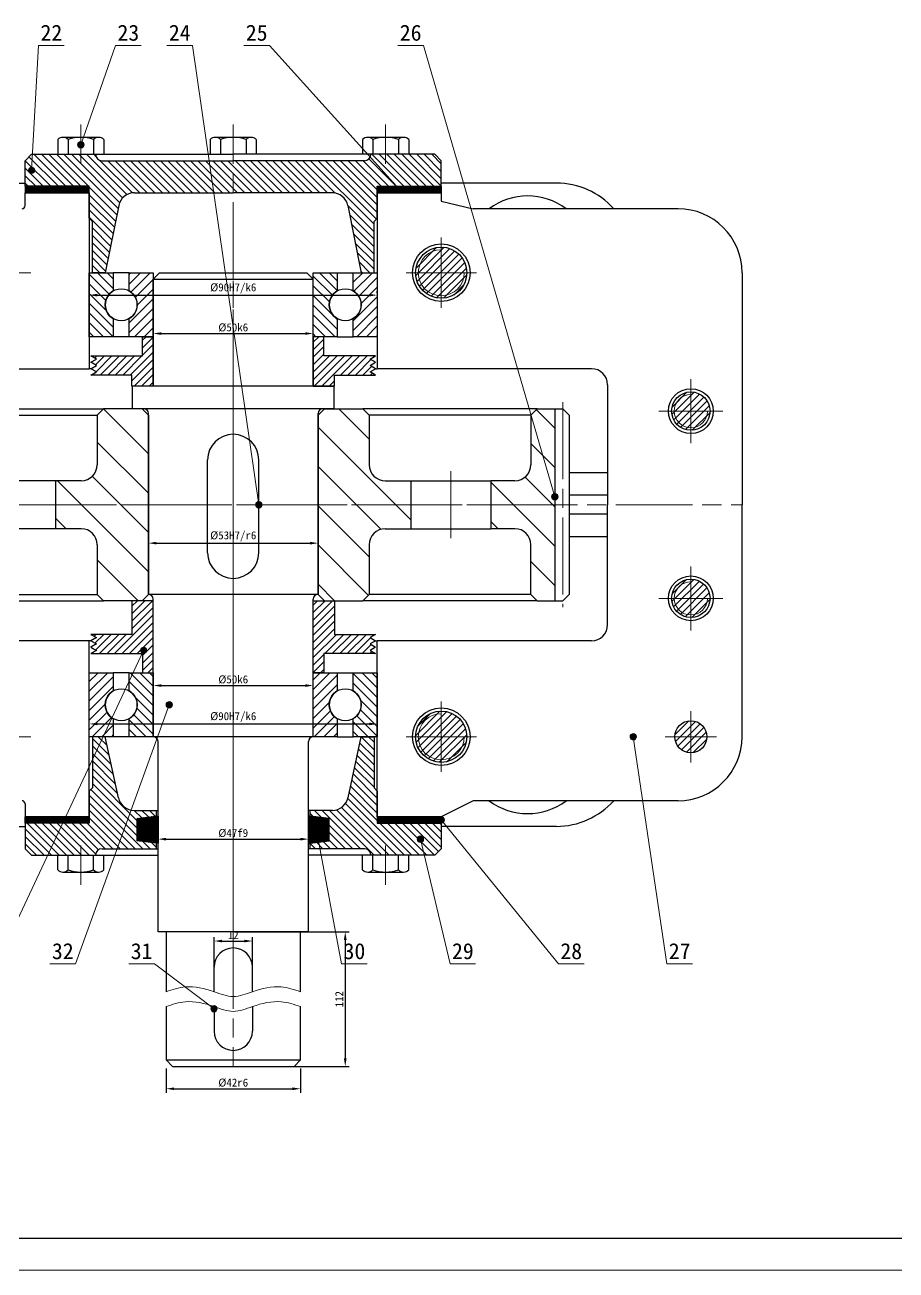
# Model space of a CAD drawing. Header units: millimetres. Extents: x 0 to 1189, y 0 to 841.
# Drawn here: x 357 to 629.3, y 0 to 389.1 of the extents above; entities that cross this region are included whole.
import ezdxf
from ezdxf.enums import TextEntityAlignment as Align

# ---------------------------------------------------------------- set-up
doc = ezdxf.new("R2010")
doc.units = ezdxf.units.MM
doc.linetypes.add('ACAD_ISO08W100', pattern=[36, 24, -3, 6, -3])
for name, color, linetype, lineweight in [('中心线', 1, 'ACAD_ISO08W100', 15), ('剖面线', 5, 'Continuous', 15), ('尺寸', 7, 'Continuous', 15), ('文字', 7, 'Continuous', 15), ('标注', 7, 'Continuous', 15), ('粗实线', 7, 'Continuous', 30), ('细实线', 7, 'Continuous', 15)]:
    doc.layers.add(name, color=color, linetype=linetype, lineweight=lineweight)
doc.styles.get("Standard").update_dxf_attribs({"font": ''})
doc.styles.get('Standard').set_extended_font_data('SimSun')
doc.dimstyles.new('ISO-25', dxfattribs={"dimtxt": 2.5, "dimasz": 2.5, "dimexe": 1.25, "dimexo": 0.625, "dimtad": 1, "dimtxsty": 'Standard', "dimcen": 2.5, "dimadec": 0, "dimazin": 0, "dimtfac": 1, "dimtmove": 0, "dimatfit": 3, "dimfxl": 1, "dimarcsym": 0})

# ---------------------------------------------------------------- blocks, each defined once
blk = doc.blocks.new('*D2693')
at = {"layer": 'Defpoints', "color": 0, "transparency": 16777216}
for p in [(401.12, 63.67), (443.12, 63.67), (443.12, 56.67)]:
    blk.add_point(p, dxfattribs=at)
at = {"layer": '尺寸', "color": 0, "lineweight": -2, "transparency": 16777216}
for p, q in [((401.12, 63.04), (401.12, 55.42)), ((443.12, 63.04), (443.12, 55.42)), ((403.62, 56.67), (440.62, 56.67))]:
    blk.add_line(p, q, dxfattribs=at)
at = {"layer": '尺寸', "color": 0, "transparency": 16777216}
for points in [[(403.62, 57.08), (403.62, 56.25), (401.12, 56.67)], [(440.62, 57.08), (440.62, 56.25), (443.12, 56.67)]]:
    blk.add_solid(points, dxfattribs=at)
at = {"layer": '尺寸', "color": 0, "transparency": 16777216, "insert": (422.12, 58.54), "char_height": 2.5, "attachment_point": 5}
blk.add_mtext('%%c42r6', dxfattribs=at)
blk = doc.blocks.new('*D2694')
at = {"layer": 'Defpoints', "color": 0, "transparency": 16777216}
for p in [(422.12, 105.67), (422.12, 63.67), (457.12, 63.67)]:
    blk.add_point(p, dxfattribs=at)
at = {"layer": '尺寸', "color": 0, "lineweight": -2, "transparency": 16777216}
for p, q in [((422.74, 105.67), (458.37, 105.67)), ((457.12, 103.17), (457.12, 66.17)), ((422.74, 63.67), (458.37, 63.67))]:
    blk.add_line(p, q, dxfattribs=at)
at = {"layer": '尺寸', "color": 0, "transparency": 16777216}
for points in [[(456.7, 103.17), (457.54, 103.17), (457.12, 105.67)], [(456.7, 66.17), (457.54, 66.17), (457.12, 63.67)]]:
    blk.add_solid(points, dxfattribs=at)
at = {"layer": '尺寸', "color": 0, "transparency": 16777216, "insert": (455.24, 84.67), "char_height": 2.5, "attachment_point": 5, "rotation": 90}
blk.add_mtext('112', dxfattribs=at)
blk = doc.blocks.new('*D2695')
at = {"layer": 'Defpoints', "color": 0, "transparency": 16777216}
for p in [(428.12, 102.83), (416.12, 89.67), (428.12, 89.67)]:
    blk.add_point(p, dxfattribs=at)
at = {"layer": '尺寸', "color": 0, "lineweight": -2, "transparency": 16777216}
for p, q in [((416.12, 90.29), (416.12, 104.08)), ((418.62, 102.83), (425.62, 102.83)), ((428.12, 90.29), (428.12, 104.08))]:
    blk.add_line(p, q, dxfattribs=at)
at = {"layer": '尺寸', "color": 0, "transparency": 16777216}
for points in [[(418.62, 103.24), (418.62, 102.41), (416.12, 102.83)], [(425.62, 103.24), (425.62, 102.41), (428.12, 102.83)]]:
    blk.add_solid(points, dxfattribs=at)
at = {"layer": '尺寸', "color": 0, "transparency": 16777216, "insert": (422.12, 104.7), "char_height": 2.5, "attachment_point": 5}
blk.add_mtext('12', dxfattribs=at)
blk = doc.blocks.new('*D2696')
at = {"layer": 'Defpoints', "color": 0, "transparency": 16777216}
for p in [(401.12, 63.67), (443.12, 63.67), (443.12, 56.67)]:
    blk.add_point(p, dxfattribs=at)
at = {"layer": '尺寸', "color": 0, "lineweight": -2, "transparency": 16777216}
for p, q in [((401.12, 63.04), (401.12, 55.42)), ((443.12, 63.04), (443.12, 55.42)), ((403.62, 56.67), (440.62, 56.67))]:
    blk.add_line(p, q, dxfattribs=at)
at = {"layer": '尺寸', "color": 0, "transparency": 16777216}
for points in [[(403.62, 57.08), (403.62, 56.25), (401.12, 56.67)], [(440.62, 57.08), (440.62, 56.25), (443.12, 56.67)]]:
    blk.add_solid(points, dxfattribs=at)
at = {"layer": '尺寸', "color": 0, "transparency": 16777216, "insert": (422.12, 58.54), "char_height": 2.5, "attachment_point": 5}
blk.add_mtext('%%c42r6', dxfattribs=at)
blk = doc.blocks.new('*D2697')
at = {"layer": 'Defpoints', "color": 0, "transparency": 16777216}
for p in [(422.12, 105.67), (422.12, 63.67), (457.12, 63.67)]:
    blk.add_point(p, dxfattribs=at)
at = {"layer": '尺寸', "color": 0, "lineweight": -2, "transparency": 16777216}
for p, q in [((422.74, 105.67), (458.37, 105.67)), ((457.12, 103.17), (457.12, 66.17)), ((422.74, 63.67), (458.37, 63.67))]:
    blk.add_line(p, q, dxfattribs=at)
at = {"layer": '尺寸', "color": 0, "transparency": 16777216}
for points in [[(456.7, 103.17), (457.54, 103.17), (457.12, 105.67)], [(456.7, 66.17), (457.54, 66.17), (457.12, 63.67)]]:
    blk.add_solid(points, dxfattribs=at)
at = {"layer": '尺寸', "color": 0, "transparency": 16777216, "insert": (455.24, 84.67), "char_height": 2.5, "attachment_point": 5, "rotation": 90}
blk.add_mtext('112', dxfattribs=at)
blk = doc.blocks.new('*D2698')
at = {"layer": 'Defpoints', "color": 0, "transparency": 16777216}
for p in [(428.12, 102.83), (416.12, 89.67), (428.12, 89.67)]:
    blk.add_point(p, dxfattribs=at)
at = {"layer": '尺寸', "color": 0, "lineweight": -2, "transparency": 16777216}
for p, q in [((416.12, 90.29), (416.12, 104.08)), ((418.62, 102.83), (425.62, 102.83)), ((428.12, 90.29), (428.12, 104.08))]:
    blk.add_line(p, q, dxfattribs=at)
at = {"layer": '尺寸', "color": 0, "transparency": 16777216}
for points in [[(418.62, 103.24), (418.62, 102.41), (416.12, 102.83)], [(425.62, 103.24), (425.62, 102.41), (428.12, 102.83)]]:
    blk.add_solid(points, dxfattribs=at)
at = {"layer": '尺寸', "color": 0, "transparency": 16777216, "insert": (422.12, 104.7), "char_height": 2.5, "attachment_point": 5}
blk.add_mtext('12', dxfattribs=at)
blk = doc.blocks.new('*D2701')
at = {"layer": 'Defpoints', "color": 0, "transparency": 16777216}
for p in [(377.12, 304.67), (467.12, 304.67), (467.12, 304.67)]:
    blk.add_point(p, dxfattribs=at)
at = {"layer": '尺寸', "color": 0, "lineweight": -2, "transparency": 16777216}
for p, q in [((377.12, 305.29), (377.12, 305.92)), ((379.62, 304.67), (464.62, 304.67)), ((467.12, 305.29), (467.12, 305.92))]:
    blk.add_line(p, q, dxfattribs=at)
at = {"layer": '尺寸', "color": 0, "transparency": 16777216}
for points in [[(379.62, 305.08), (379.62, 304.25), (377.12, 304.67)], [(464.62, 305.08), (464.62, 304.25), (467.12, 304.67)]]:
    blk.add_solid(points, dxfattribs=at)
at = {"layer": '尺寸', "color": 0, "transparency": 16777216, "insert": (422.12, 306.81), "char_height": 2.5, "attachment_point": 5}
blk.add_mtext('%%c90H7/k6', dxfattribs=at)
blk = doc.blocks.new('*D2702')
at = {"layer": 'Defpoints', "color": 0, "transparency": 16777216}
for p in [(397.12, 292.67), (447.12, 292.67), (447.12, 292.67)]:
    blk.add_point(p, dxfattribs=at)
at = {"layer": '尺寸', "color": 0, "lineweight": -2, "transparency": 16777216}
for p, q in [((397.12, 293.29), (397.12, 293.92)), ((399.62, 292.67), (444.62, 292.67)), ((447.12, 293.29), (447.12, 293.92))]:
    blk.add_line(p, q, dxfattribs=at)
at = {"layer": '尺寸', "color": 0, "transparency": 16777216}
for points in [[(399.62, 293.08), (399.62, 292.25), (397.12, 292.67)], [(444.62, 293.08), (444.62, 292.25), (447.12, 292.67)]]:
    blk.add_solid(points, dxfattribs=at)
at = {"layer": '尺寸', "color": 0, "transparency": 16777216, "insert": (422.12, 294.54), "char_height": 2.5, "attachment_point": 5}
blk.add_mtext('%%c50k6', dxfattribs=at)
blk = doc.blocks.new('*D2703')
at = {"layer": 'Defpoints', "color": 0, "transparency": 16777216}
for p in [(397.12, 182.67), (447.12, 182.67), (447.12, 182.67)]:
    blk.add_point(p, dxfattribs=at)
at = {"layer": '尺寸', "color": 0, "lineweight": -2, "transparency": 16777216}
for p, q in [((397.12, 183.29), (397.12, 183.92)), ((447.12, 183.29), (447.12, 183.92)), ((399.62, 182.67), (444.62, 182.67))]:
    blk.add_line(p, q, dxfattribs=at)
at = {"layer": '尺寸', "color": 0, "transparency": 16777216}
for points in [[(399.62, 183.08), (399.62, 182.25), (397.12, 182.67)], [(444.62, 183.08), (444.62, 182.25), (447.12, 182.67)]]:
    blk.add_solid(points, dxfattribs=at)
at = {"layer": '尺寸', "color": 0, "transparency": 16777216, "insert": (422.12, 184.54), "char_height": 2.5, "attachment_point": 5}
blk.add_mtext('%%c50k6', dxfattribs=at)
blk = doc.blocks.new('*D2704')
at = {"layer": 'Defpoints', "color": 0, "transparency": 16777216}
for p in [(377.12, 170.67), (467.12, 170.67), (467.12, 170.67)]:
    blk.add_point(p, dxfattribs=at)
at = {"layer": '尺寸', "color": 0, "lineweight": -2, "transparency": 16777216}
for p, q in [((377.12, 171.29), (377.12, 171.92)), ((467.12, 171.29), (467.12, 171.92)), ((379.62, 170.67), (464.62, 170.67))]:
    blk.add_line(p, q, dxfattribs=at)
at = {"layer": '尺寸', "color": 0, "transparency": 16777216}
for points in [[(379.62, 171.08), (379.62, 170.25), (377.12, 170.67)], [(464.62, 171.08), (464.62, 170.25), (467.12, 170.67)]]:
    blk.add_solid(points, dxfattribs=at)
at = {"layer": '尺寸', "color": 0, "transparency": 16777216, "insert": (422.12, 172.81), "char_height": 2.5, "attachment_point": 5}
blk.add_mtext('%%c90H7/k6', dxfattribs=at)
blk = doc.blocks.new('*D2705')
at = {"layer": 'Defpoints', "color": 0, "transparency": 16777216}
for p in [(395.62, 227.17), (448.62, 227.17), (448.62, 227.17)]:
    blk.add_point(p, dxfattribs=at)
at = {"layer": '尺寸', "color": 0, "lineweight": -2, "transparency": 16777216}
for p, q in [((395.62, 227.79), (395.62, 228.42)), ((398.12, 227.17), (446.12, 227.17)), ((448.62, 227.79), (448.62, 228.42))]:
    blk.add_line(p, q, dxfattribs=at)
at = {"layer": '尺寸', "color": 0, "transparency": 16777216}
for points in [[(398.12, 227.58), (398.12, 226.75), (395.62, 227.17)], [(446.12, 227.58), (446.12, 226.75), (448.62, 227.17)]]:
    blk.add_solid(points, dxfattribs=at)
at = {"layer": '尺寸', "color": 0, "transparency": 16777216, "insert": (422.12, 229.31), "char_height": 2.5, "attachment_point": 5}
blk.add_mtext('%%c53H7/r6', dxfattribs=at)
blk = doc.blocks.new('*D2707')
at = {"layer": 'Defpoints', "color": 0, "transparency": 16777216}
for p in [(398.62, 134.67), (445.62, 134.67), (445.62, 134.67)]:
    blk.add_point(p, dxfattribs=at)
at = {"layer": '尺寸', "color": 0, "lineweight": -2, "transparency": 16777216}
for p, q in [((398.62, 135.29), (398.62, 135.92)), ((401.12, 134.67), (443.12, 134.67)), ((445.62, 135.29), (445.62, 135.92))]:
    blk.add_line(p, q, dxfattribs=at)
at = {"layer": '尺寸', "color": 0, "transparency": 16777216}
for points in [[(401.12, 135.08), (401.12, 134.25), (398.62, 134.67)], [(443.12, 135.08), (443.12, 134.25), (445.62, 134.67)]]:
    blk.add_solid(points, dxfattribs=at)
at = {"layer": '尺寸', "color": 0, "transparency": 16777216, "insert": (422.12, 136.54), "char_height": 2.5, "attachment_point": 5}
blk.add_mtext('%%c47f9', dxfattribs=at)

msp = doc.modelspace()

# ---------------------------------------------------------------- hatches: boundary and pattern name
at = {"layer": '剖面线'}
h = msp.add_hatch(color=256, dxfattribs=at)
edge = h.paths.add_edge_path(flags=16)
edge.add_arc((374.49, 351.67), 1, 0, 360)
h = msp.add_hatch(dxfattribs=at)
h.set_pattern_fill('ANSI31', color=256, scale=0.522468, angle=90, style=0)
edge = h.paths.add_edge_path(flags=16)
edge.add_arc((453.02, 331.67), 5, 11.3099, 90)
edge.add_line((453.02, 336.67), (422.12, 336.67))
edge.add_line((422.12, 336.67), (391.22, 336.67))
edge.add_arc((391.22, 331.67), 5, 90, 168.6901)
edge.add_line((386.32, 332.65), (382.12, 311.67))
edge.add_line((382.12, 311.67), (378.12, 311.67))
edge.add_line((378.12, 311.67), (378.12, 327.67))
edge.add_line((378.12, 327.67), (377.12, 328.67))
edge.add_line((377.12, 328.67), (377.12, 336.67))
edge.add_line((377.12, 336.67), (377.12, 338.67))
edge.add_line((377.12, 338.67), (371.62, 338.67))
edge.add_line((371.62, 338.67), (362.62, 338.67))
edge.add_line((362.62, 338.67), (357.12, 338.67))
edge.add_line((357.12, 338.67), (357.12, 346.67))
edge.add_line((357.12, 346.67), (359.12, 348.67))
edge.add_line((359.12, 348.67), (362.62, 348.67))
edge.add_line((362.62, 348.67), (371.62, 348.67))
edge.add_line((371.62, 348.67), (379.12, 348.67))
edge.add_arc((381.12, 348.67), 2, 180, 270)
edge.add_line((381.12, 346.67), (422.12, 346.67))
edge.add_line((422.12, 346.67), (463.12, 346.67))
edge.add_arc((463.12, 348.67), 2, 270, 360)
edge.add_line((465.12, 348.67), (472.62, 348.67))
edge.add_line((472.62, 348.67), (481.62, 348.67))
edge.add_line((481.62, 348.67), (485.12, 348.67))
edge.add_line((485.12, 348.67), (487.12, 346.67))
edge.add_line((487.12, 346.67), (487.12, 338.67))
edge.add_line((487.12, 338.67), (481.62, 338.67))
edge.add_line((481.62, 338.67), (472.62, 338.67))
edge.add_line((472.62, 338.67), (467.12, 338.67))
edge.add_line((467.12, 338.67), (467.12, 336.67))
edge.add_line((467.12, 336.67), (467.12, 328.67))
edge.add_line((467.12, 328.67), (466.12, 327.67))
edge.add_line((466.12, 327.67), (466.12, 311.67))
edge.add_line((466.12, 311.67), (462.12, 311.67))
edge.add_line((462.12, 311.67), (457.92, 332.65))
h = msp.add_hatch(color=256, dxfattribs=at)
edge = h.paths.add_edge_path(flags=16)
edge.add_arc((359.12, 343.67), 1, 0, 360)
h = msp.add_hatch(dxfattribs=at)
h.set_pattern_fill('ANSI37', color=256, scale=0.0898003, style=0)
h.paths.add_polyline_path([(357.12, 338.67), (357.12, 336.67), (377.12, 336.67), (377.12, 338.67)], flags=16)
h = msp.add_hatch(dxfattribs=at)
h.set_pattern_fill('ANSI37', color=256, scale=0.08980025, style=0)
h.paths.add_polyline_path([(487.12, 338.67), (487.12, 336.67), (467.12, 336.67), (467.12, 338.67)], flags=16)
h = msp.add_hatch(color=256, dxfattribs=at)
edge = h.paths.add_edge_path(flags=16)
edge.add_arc((474.12, 337.67), 1, 0, 360)
h = msp.add_hatch(dxfattribs=at)
h.set_pattern_fill('ANSI31', color=256, scale=0.5, style=0)
edge = h.paths.add_edge_path(flags=16)
edge.add_arc((487.12, 311.67), 8, 0, 360)
h = msp.add_hatch(dxfattribs=at)
h.set_pattern_fill('ANSI31', color=256, scale=0.67235, angle=90, style=0)
edge = h.paths.add_edge_path(flags=16)
edge.add_line((377.12, 301.67), (377.12, 311.67))
edge.add_line((377.12, 311.67), (384.62, 311.67))
edge.add_line((384.62, 311.67), (384.62, 306))
edge.add_arc((387.12, 301.67), 5, 120, 240)
edge.add_line((384.62, 297.34), (384.62, 291.67))
edge.add_line((384.62, 291.67), (377.12, 291.67))
edge.add_line((377.12, 291.67), (377.12, 301.67))
h = msp.add_hatch(dxfattribs=at)
h.set_pattern_fill('ANSI31', color=256, scale=0.67235, style=0)
edge = h.paths.add_edge_path(flags=16)
edge.add_line((397.12, 301.67), (397.12, 291.67))
edge.add_line((397.12, 291.67), (389.62, 291.67))
edge.add_line((389.62, 291.67), (389.62, 297.34))
edge.add_arc((387.12, 301.67), 5, 300, 420)
edge.add_line((389.62, 306), (389.62, 311.67))
edge.add_line((389.62, 311.67), (397.12, 311.67))
edge.add_line((397.12, 311.67), (397.12, 301.67))
h = msp.add_hatch(dxfattribs=at)
h.set_pattern_fill('ANSI31', color=256, scale=0.67235, angle=90, style=0)
edge = h.paths.add_edge_path(flags=16)
edge.add_line((447.12, 301.67), (447.12, 311.67))
edge.add_line((447.12, 311.67), (454.62, 311.67))
edge.add_line((454.62, 311.67), (454.62, 306))
edge.add_arc((457.12, 301.67), 5, 120, 240)
edge.add_line((454.62, 297.34), (454.62, 291.67))
edge.add_line((454.62, 291.67), (447.12, 291.67))
edge.add_line((447.12, 291.67), (447.12, 301.67))
h = msp.add_hatch(dxfattribs=at)
h.set_pattern_fill('ANSI31', color=256, scale=0.67235, style=0)
edge = h.paths.add_edge_path(flags=16)
edge.add_line((467.12, 301.67), (467.12, 291.67))
edge.add_line((467.12, 291.67), (459.62, 291.67))
edge.add_line((459.62, 291.67), (459.62, 297.34))
edge.add_arc((457.12, 301.67), 5, 300, 420)
edge.add_line((459.62, 306), (459.62, 311.67))
edge.add_line((459.62, 311.67), (467.12, 311.67))
edge.add_line((467.12, 311.67), (467.12, 301.67))
h = msp.add_hatch(dxfattribs=at)
h.set_pattern_fill('ANSI31', color=256, scale=0.522468, style=0)
h.paths.add_polyline_path([(397.12, 276.17), (390.45, 276.17), (390.45, 279.67), (377.62, 279.67), (379.35, 280.67), (377.62, 281.67), (379.35, 282.67), (377.62, 283.67), (379.35, 284.67), (377.62, 285.67), (393.79, 285.67), (393.79, 291.67), (397.12, 291.67)], flags=16)
h = msp.add_hatch(dxfattribs=at)
h.set_pattern_fill('ANSI31', color=256, scale=0.522468, style=0)
h.paths.add_polyline_path([(447.12, 276.17), (453.79, 276.17), (453.79, 279.67), (466.62, 279.67), (464.89, 280.67), (466.62, 281.67), (464.89, 282.67), (466.62, 283.67), (464.89, 284.67), (466.62, 285.67), (450.45, 285.67), (450.45, 291.67), (447.12, 291.67)], flags=16)
h = msp.add_hatch(dxfattribs=at)
h.set_pattern_fill('ANSI31', color=256, scale=0.5, style=0)
edge = h.paths.add_edge_path(flags=16)
edge.add_arc((565.12, 268.42), 6, 0, 360)
h = msp.add_hatch(dxfattribs=at)
h.set_pattern_fill('ANSI31', color=256, scale=2.7341, angle=90, style=0)
edge = h.paths.add_edge_path(flags=16)
edge.add_line((395.62, 267.17), (395.62, 211.17))
edge.add_line((395.62, 211.17), (393.62, 209.17))
edge.add_line((393.62, 209.17), (381.62, 209.17))
edge.add_line((381.62, 209.17), (379.62, 211.17))
edge.add_line((379.62, 211.17), (379.62, 226.67))
edge.add_arc((374.62, 226.67), 5, 0, 90)
edge.add_line((374.62, 231.67), (366.62, 231.67))
edge.add_line((366.62, 231.67), (366.62, 246.67))
edge.add_line((366.62, 246.67), (374.62, 246.67))
edge.add_arc((374.62, 251.67), 5, 270, 360)
edge.add_line((379.62, 251.67), (379.62, 267.17))
edge.add_line((379.62, 267.17), (381.62, 269.17))
edge.add_line((381.62, 269.17), (393.62, 269.17))
edge.add_line((393.62, 269.17), (395.62, 267.17))
h = msp.add_hatch(dxfattribs=at)
h.set_pattern_fill('ANSI31', color=256, scale=2.7341, angle=90, style=0)
edge = h.paths.add_edge_path(flags=16)
edge.add_line((448.62, 267.17), (448.62, 211.17))
edge.add_line((448.62, 211.17), (450.62, 209.17))
edge.add_line((450.62, 209.17), (462.62, 209.17))
edge.add_line((462.62, 209.17), (464.62, 211.17))
edge.add_line((464.62, 211.17), (464.62, 226.67))
edge.add_arc((469.62, 226.67), 5, 90, 180, ccw=False)
edge.add_line((469.62, 231.67), (477.62, 231.67))
edge.add_line((477.62, 231.67), (477.62, 246.67))
edge.add_line((477.62, 246.67), (469.62, 246.67))
edge.add_arc((469.62, 251.67), 5, 180, 270, ccw=False)
edge.add_line((464.62, 251.67), (464.62, 267.17))
edge.add_line((464.62, 267.17), (462.62, 269.17))
edge.add_line((462.62, 269.17), (450.62, 269.17))
edge.add_line((450.62, 269.17), (448.62, 267.17))
h = msp.add_hatch(dxfattribs=at)
h.set_pattern_fill('ANSI31', color=256, scale=2.7341, angle=90, style=0)
edge = h.paths.add_edge_path(flags=16)
edge.add_line((517.12, 269.17), (522.62, 269.17))
edge.add_line((522.62, 269.17), (522.62, 209.17))
edge.add_line((522.62, 209.17), (517.12, 209.17))
edge.add_line((517.12, 209.17), (515.12, 211.17))
edge.add_line((515.12, 211.17), (515.12, 226.67))
edge.add_arc((510.12, 226.67), 5, 0, 90)
edge.add_line((510.12, 231.67), (502.62, 231.67))
edge.add_line((502.62, 231.67), (502.62, 246.67))
edge.add_line((502.62, 246.67), (510.12, 246.67))
edge.add_arc((510.12, 251.67), 5, 270, 360)
edge.add_line((515.12, 251.67), (515.12, 267.17))
edge.add_line((515.12, 267.17), (517.12, 269.17))
h = msp.add_hatch(color=256, dxfattribs=at)
edge = h.paths.add_edge_path(flags=16)
edge.add_arc((522.62, 241.67), 1, 0, 360)
h = msp.add_hatch(color=256, dxfattribs=at)
edge = h.paths.add_edge_path(flags=16)
edge.add_arc((430.12, 239.17), 1, 0, 360)
h = msp.add_hatch(dxfattribs=at)
h.set_pattern_fill('ANSI31', color=256, scale=0.5, style=0)
edge = h.paths.add_edge_path(flags=16)
edge.add_arc((565.12, 209.92), 6, 0, 360)
h = msp.add_hatch(dxfattribs=at)
h.set_pattern_fill('ANSI31', color=256, scale=0.522468, style=0)
h.paths.add_polyline_path([(397.12, 209.17), (390.45, 209.17), (390.45, 198.67), (377.62, 198.67), (379.35, 197.67), (377.62, 196.67), (379.35, 195.67), (377.62, 194.67), (379.35, 193.67), (377.62, 192.67), (393.79, 192.67), (393.79, 186.67), (397.12, 186.67)], flags=16)
h = msp.add_hatch(dxfattribs=at)
h.set_pattern_fill('ANSI31', color=256, scale=0.522468, style=0)
h.paths.add_polyline_path([(447.12, 209.17), (453.79, 209.17), (453.79, 198.67), (466.62, 198.67), (464.89, 197.67), (466.62, 196.67), (464.89, 195.67), (466.62, 194.67), (464.89, 193.67), (466.62, 192.67), (450.45, 192.67), (450.45, 186.67), (447.12, 186.67)], flags=16)
h = msp.add_hatch(color=256, dxfattribs=at)
edge = h.paths.add_edge_path(flags=16)
edge.add_arc((394.12, 193.67), 1, 0, 360)
h = msp.add_hatch(dxfattribs=at)
h.set_pattern_fill('ANSI31', color=256, scale=0.67235, style=0)
edge = h.paths.add_edge_path(flags=16)
edge.add_line((377.12, 176.67), (377.12, 186.67))
edge.add_line((377.12, 186.67), (384.62, 186.67))
edge.add_line((384.62, 186.67), (384.62, 181))
edge.add_arc((387.12, 176.67), 5, 120, 240)
edge.add_line((384.62, 172.34), (384.62, 166.67))
edge.add_line((384.62, 166.67), (377.12, 166.67))
edge.add_line((377.12, 166.67), (377.12, 176.67))
h = msp.add_hatch(dxfattribs=at)
h.set_pattern_fill('ANSI31', color=256, scale=0.67235, angle=90, style=0)
edge = h.paths.add_edge_path(flags=16)
edge.add_line((397.12, 176.67), (397.12, 166.67))
edge.add_line((397.12, 166.67), (389.62, 166.67))
edge.add_line((389.62, 166.67), (389.62, 172.34))
edge.add_arc((387.12, 176.67), 5, 300, 420)
edge.add_line((389.62, 181), (389.62, 186.67))
edge.add_line((389.62, 186.67), (397.12, 186.67))
edge.add_line((397.12, 186.67), (397.12, 176.67))
h = msp.add_hatch(dxfattribs=at)
h.set_pattern_fill('ANSI31', color=256, scale=0.67235, style=0)
edge = h.paths.add_edge_path(flags=16)
edge.add_line((447.12, 176.67), (447.12, 186.67))
edge.add_line((447.12, 186.67), (454.62, 186.67))
edge.add_line((454.62, 186.67), (454.62, 181))
edge.add_arc((457.12, 176.67), 5, 120, 240)
edge.add_line((454.62, 172.34), (454.62, 166.67))
edge.add_line((454.62, 166.67), (447.12, 166.67))
edge.add_line((447.12, 166.67), (447.12, 176.67))
h = msp.add_hatch(dxfattribs=at)
h.set_pattern_fill('ANSI31', color=256, scale=0.67235, angle=90, style=0)
edge = h.paths.add_edge_path(flags=16)
edge.add_line((467.12, 176.67), (467.12, 166.67))
edge.add_line((467.12, 166.67), (459.62, 166.67))
edge.add_line((459.62, 166.67), (459.62, 172.34))
edge.add_arc((457.12, 176.67), 5, 300, 420)
edge.add_line((459.62, 181), (459.62, 186.67))
edge.add_line((459.62, 186.67), (467.12, 186.67))
edge.add_line((467.12, 186.67), (467.12, 176.67))
h = msp.add_hatch(color=256, dxfattribs=at)
edge = h.paths.add_edge_path(flags=16)
edge.add_arc((402.12, 176.67), 1, 0, 360)
h = msp.add_hatch(dxfattribs=at)
h.set_pattern_fill('ANSI31', color=256, scale=0.5, style=0)
edge = h.paths.add_edge_path(flags=16)
edge.add_arc((487.12, 166.67), 8, 0, 360)
h = msp.add_hatch(dxfattribs=at)
h.set_pattern_fill('ANSI31', color=256, scale=0.5, style=0)
edge = h.paths.add_edge_path(flags=16)
edge.add_arc((565.12, 166.67), 5, 0, 360)
h = msp.add_hatch(color=256, dxfattribs=at)
edge = h.paths.add_edge_path(flags=16)
edge.add_arc((547.12, 166.67), 1, 0, 360)
h = msp.add_hatch(dxfattribs=at)
h.set_pattern_fill('ANSI31', color=256, scale=0.522468, angle=90, style=0)
edge = h.paths.add_edge_path(flags=16)
edge.add_arc((391.15, 148.67), 5, 192.2648, 270)
edge.add_line((391.15, 143.67), (398.12, 143.67))
edge.add_line((398.12, 143.67), (398.12, 141.9))
edge.add_line((398.12, 141.9), (392.12, 141.17))
edge.add_line((392.12, 141.17), (392.12, 134.17))
edge.add_line((392.12, 134.17), (398.12, 133.43))
edge.add_line((398.12, 133.43), (398.12, 131.67))
edge.add_line((398.12, 131.67), (381.12, 131.67))
edge.add_arc((381.12, 129.67), 2, 90, 180)
edge.add_line((379.12, 129.67), (371.62, 129.67))
edge.add_line((371.62, 129.67), (362.62, 129.67))
edge.add_line((362.62, 129.67), (359.12, 129.67))
edge.add_line((359.12, 129.67), (357.12, 131.67))
edge.add_line((357.12, 131.67), (357.12, 139.67))
edge.add_line((357.12, 139.67), (362.62, 139.67))
edge.add_line((362.62, 139.67), (371.62, 139.67))
edge.add_line((371.62, 139.67), (377.12, 139.67))
edge.add_line((377.12, 139.67), (377.12, 141.67))
edge.add_line((377.12, 141.67), (377.12, 149.67))
edge.add_line((377.12, 149.67), (378.12, 150.67))
edge.add_line((378.12, 150.67), (378.12, 166.67))
edge.add_line((378.12, 166.67), (382.12, 166.67))
edge.add_line((382.12, 166.67), (386.26, 147.6))
h = msp.add_hatch(dxfattribs=at)
h.set_pattern_fill('ANSI31', color=256, scale=0.522468, angle=90, style=0)
edge = h.paths.add_edge_path(flags=16)
edge.add_arc((453.09, 148.67), 5, 270, 347.7352)
edge.add_line((457.98, 147.6), (462.12, 166.67))
edge.add_line((462.12, 166.67), (466.12, 166.67))
edge.add_line((466.12, 166.67), (466.12, 150.67))
edge.add_line((466.12, 150.67), (467.12, 149.67))
edge.add_line((467.12, 149.67), (467.12, 141.67))
edge.add_line((467.12, 141.67), (467.12, 139.67))
edge.add_line((467.12, 139.67), (472.62, 139.67))
edge.add_line((472.62, 139.67), (481.62, 139.67))
edge.add_line((481.62, 139.67), (487.12, 139.67))
edge.add_line((487.12, 139.67), (487.12, 131.67))
edge.add_line((487.12, 131.67), (485.12, 129.67))
edge.add_line((485.12, 129.67), (481.62, 129.67))
edge.add_line((481.62, 129.67), (472.62, 129.67))
edge.add_line((472.62, 129.67), (465.12, 129.67))
edge.add_arc((463.12, 129.67), 2, 0, 90)
edge.add_line((463.12, 131.67), (446.12, 131.67))
edge.add_line((446.12, 131.67), (446.12, 133.43))
edge.add_line((446.12, 133.43), (452.12, 134.17))
edge.add_line((452.12, 134.17), (452.12, 141.17))
edge.add_line((452.12, 141.17), (446.12, 141.9))
edge.add_line((446.12, 141.9), (446.12, 143.67))
edge.add_line((446.12, 143.67), (453.09, 143.67))
h = msp.add_hatch(dxfattribs=at)
h.set_pattern_fill('ANSI37', color=256, scale=0.0898003, style=0)
h.paths.add_polyline_path([(357.12, 139.67), (357.12, 141.67), (377.12, 141.67), (377.12, 139.67)], flags=16)
h = msp.add_hatch(dxfattribs=at)
h.set_pattern_fill('ANSI37', color=256, scale=0.0898003, style=0)
h.paths.add_polyline_path([(398.62, 137.67), (398.62, 133.43), (398.12, 133.43), (392.12, 134.17), (392.12, 141.17), (398.12, 141.9), (398.62, 141.9)], flags=16)
h = msp.add_hatch(dxfattribs=at)
h.set_pattern_fill('ANSI37', color=256, scale=0.0898003, style=0)
h.paths.add_polyline_path([(445.62, 137.67), (445.62, 133.43), (446.12, 133.43), (452.12, 134.17), (452.12, 141.17), (446.12, 141.9), (445.62, 141.9)], flags=16)
h = msp.add_hatch(dxfattribs=at)
h.set_pattern_fill('ANSI37', color=256, scale=0.0898003, style=0)
h.paths.add_polyline_path([(487.12, 139.67), (487.12, 141.67), (467.12, 141.67), (467.12, 139.67)], flags=16)
h = msp.add_hatch(color=256, dxfattribs=at)
edge = h.paths.add_edge_path(flags=16)
edge.add_arc((487.12, 140.67), 1, 0, 360)
h = msp.add_hatch(color=256, dxfattribs=at)
edge = h.paths.add_edge_path(flags=16)
edge.add_arc((448.62, 134.67), 1, 0, 360)
h = msp.add_hatch(color=256, dxfattribs=at)
edge = h.paths.add_edge_path(flags=16)
edge.add_arc((480.62, 134.67), 1, 0, 360)
h = msp.add_hatch(color=256, dxfattribs=at)
edge = h.paths.add_edge_path(flags=16)
edge.add_arc((416.12, 81.67), 1, 0, 360)

# ---------------------------------------------------------------- linework, layer by layer
at = {"layer": '中心线'}
for p, q in [((374.49, 357.97), (374.49, 345.67)), ((422.12, 357.97), (422.12, 345.67)), ((469.75, 357.97), (469.75, 345.67)), ((422.12, 129.67), (422.12, 348.67)), ((487.12, 300.67), (487.12, 322.67)), ((487.12, 301.67), (487.12, 321.67)), ((336.9, 311.67), (358.9, 311.67)), ((337.9, 311.67), (357.9, 311.67)), ((422.12, 276.17), (422.12, 311.67)), ((476.12, 311.67), (498.12, 311.67)), ((477.12, 311.67), (497.12, 311.67)), ((565.12, 258.42), (565.12, 278.42)), ((565.12, 259.42), (565.12, 277.42)), ((422.12, 105.67), (422.12, 276.17)), ((525.12, 271.17), (525.12, 207.17)), ((555.12, 268.42), (575.12, 268.42)), ((556.12, 268.42), (574.12, 268.42)), ((490.12, 249.67), (490.12, 228.67)), ((145.67, 239.17), (581.12, 239.17)), ((315.12, 239.17), (529.12, 239.17)), ((565.12, 199.92), (565.12, 219.92)), ((565.12, 200.92), (565.12, 218.92)), ((555.12, 209.92), (575.12, 209.92)), ((556.12, 209.92), (574.12, 209.92)), ((487.12, 155.67), (487.12, 177.67)), ((487.12, 156.67), (487.12, 176.67)), ((565.12, 158.67), (565.12, 174.67)), ((336.9, 166.67), (358.9, 166.67)), ((337.9, 166.67), (357.9, 166.67)), ((476.12, 166.67), (498.12, 166.67)), ((477.12, 166.67), (497.12, 166.67)), ((557.12, 166.67), (573.12, 166.67)), ((374.49, 120.37), (374.49, 132.67)), ((469.75, 120.37), (469.75, 132.67)), ((422.12, 105.67), (422.12, 63.67))]:
    msp.add_line(p, q, dxfattribs=at)
at = {"layer": '剖面线'}
for centre in [(374.49, 351.67), (359.12, 343.67), (474.12, 337.67), (522.62, 241.67), (430.12, 239.17), (394.12, 193.67), (402.12, 176.67), (547.12, 166.67), (487.12, 140.67), (448.62, 134.67), (480.62, 134.67), (416.12, 81.67)]:
    msp.add_circle(centre, 1, dxfattribs=at)
at = {"layer": '标注'}
for p, q in [((359.12, 343.67), (361.29, 382.67)), ((361.29, 382.67), (369.29, 382.67)), ((374.49, 351.67), (385.34, 382.67)), ((385.34, 382.67), (393.34, 382.67)), ((409.4, 382.67), (401.4, 382.67)), ((430.12, 239.17), (409.4, 382.67)), ((433.45, 382.67), (425.45, 382.67)), ((474.12, 337.67), (433.45, 382.67)), ((481.56, 382.67), (473.56, 382.67)), ((522.62, 241.67), (481.56, 382.67)), ((394.12, 193.67), (348.22, 95.67)), ((402.12, 176.67), (372.85, 95.67)), ((547.12, 166.67), (557.62, 95.67)), ((487.12, 140.67), (523.74, 95.67)), ((448.62, 134.67), (455.99, 95.67)), ((480.62, 134.67), (489.87, 95.67)), ((372.85, 95.67), (364.85, 95.67)), ((397.49, 95.67), (389.49, 95.67)), ((416.12, 81.67), (397.49, 95.67)), ((455.99, 95.67), (463.99, 95.67)), ((489.87, 95.67), (497.87, 95.67)), ((523.74, 95.67), (531.74, 95.67)), ((557.62, 95.67), (565.62, 95.67))]:
    msp.add_line(p, q, dxfattribs=at)
at = {"layer": '粗实线'}
for p, q in [((367.3, 353.27), (367.3, 348.67)), ((380.08, 353.97), (368.89, 353.97)), ((370.49, 353.27), (370.49, 348.67)), ((378.49, 353.27), (378.49, 348.67)), ((381.68, 353.27), (381.68, 348.67)), ((414.93, 353.27), (414.93, 348.67)), ((427.71, 353.97), (416.52, 353.97)), ((418.12, 353.27), (418.12, 348.67)), ((426.12, 353.27), (426.12, 348.67)), ((429.31, 353.27), (429.31, 348.67)), ((462.56, 353.27), (462.56, 348.67)), ((475.35, 353.97), (464.16, 353.97)), ((465.75, 353.27), (465.75, 348.67)), ((473.75, 353.27), (473.75, 348.67)), ((476.94, 353.27), (476.94, 348.67)), ((357.12, 346.67), (359.12, 348.67)), ((357.12, 338.67), (357.12, 346.67)), ((359.12, 348.67), (362.62, 348.67)), ((362.62, 348.67), (371.62, 348.67)), ((371.62, 348.67), (379.12, 348.67)), ((379.12, 348.67), (379.12, 348.67)), ((379.12, 348.67), (422.12, 348.67)), ((381.12, 346.67), (422.12, 346.67)), ((465.12, 348.67), (422.12, 348.67)), ((463.12, 346.67), (422.12, 346.67)), ((472.62, 348.67), (465.12, 348.67)), ((465.12, 348.67), (465.12, 348.67)), ((481.62, 348.67), (472.62, 348.67)), ((485.12, 348.67), (481.62, 348.67)), ((487.12, 346.67), (485.12, 348.67)), ((487.12, 338.67), (487.12, 346.67)), ((345.12, 339.67), (357.12, 339.67)), ((362.62, 338.67), (357.12, 338.67)), ((357.12, 338.67), (357.12, 336.67)), ((377.12, 338.67), (357.12, 338.67)), ((371.62, 338.67), (362.62, 338.67)), ((377.12, 338.67), (371.62, 338.67)), ((377.12, 336.67), (377.12, 338.67)), ((377.12, 336.67), (377.12, 338.67)), ((467.12, 336.67), (467.12, 338.67)), ((467.12, 338.67), (472.62, 338.67)), ((467.12, 336.67), (467.12, 338.67)), ((467.12, 338.67), (487.12, 338.67)), ((472.62, 338.67), (481.62, 338.67)), ((481.62, 338.67), (487.12, 338.67)), ((523.12, 339.67), (487.12, 339.67)), ((487.12, 338.67), (487.12, 336.67)), ((357.12, 332.67), (357.12, 336.67)), ((357.12, 336.67), (377.12, 336.67)), ((357.12, 336.67), (377.12, 336.67)), ((377.12, 336.67), (377.12, 281.67)), ((377.12, 328.67), (377.12, 336.67)), ((391.22, 336.67), (422.12, 336.67)), ((453.02, 336.67), (422.12, 336.67)), ((467.12, 336.67), (467.12, 281.67)), ((467.12, 336.67), (487.12, 336.67)), ((467.12, 328.67), (467.12, 336.67)), ((487.12, 336.67), (467.12, 336.67)), ((487.12, 336.67), (487.12, 334.03)), ((386.32, 332.65), (382.12, 311.67)), ((457.92, 332.65), (462.12, 311.67)), ((487.12, 334.03), (497.12, 331.67)), ((561.12, 331.67), (497.12, 331.67)), ((378.12, 327.67), (377.12, 328.67)), ((378.12, 311.67), (378.12, 327.67)), ((466.12, 327.67), (467.12, 328.67)), ((466.12, 311.67), (466.12, 327.67)), ((377.12, 301.67), (377.12, 311.67)), ((377.12, 311.67), (384.62, 311.67)), ((382.12, 311.67), (378.12, 311.67)), ((384.62, 311.67), (384.62, 306)), ((389.62, 311.67), (384.62, 311.67)), ((389.62, 306), (389.62, 311.67)), ((389.62, 311.67), (397.12, 311.67)), ((397.12, 309.67), (399.12, 311.67)), ((397.12, 311.67), (397.12, 301.67)), ((399.12, 311.67), (445.12, 311.67)), ((447.12, 309.67), (445.12, 311.67)), ((447.12, 301.67), (447.12, 311.67)), ((447.12, 311.67), (454.62, 311.67)), ((454.62, 311.67), (454.62, 306)), ((454.62, 311.67), (459.62, 311.67)), ((459.62, 306), (459.62, 311.67)), ((459.62, 311.67), (467.12, 311.67)), ((462.12, 311.67), (466.12, 311.67)), ((467.12, 311.67), (467.12, 301.67)), ((581.12, 311.67), (581.12, 239.17)), ((397.12, 276.17), (397.12, 309.67)), ((397.12, 309.67), (447.12, 309.67)), ((447.12, 276.17), (447.12, 309.67)), ((377.12, 291.67), (377.12, 301.67)), ((397.12, 301.67), (397.12, 291.67)), ((447.12, 291.67), (447.12, 301.67)), ((467.12, 301.67), (467.12, 291.67)), ((384.62, 297.34), (384.62, 291.67)), ((389.62, 291.67), (389.62, 297.34)), ((454.62, 297.34), (454.62, 291.67)), ((459.62, 291.67), (459.62, 297.34)), ((384.62, 291.67), (377.12, 291.67)), ((389.62, 291.67), (384.62, 291.67)), ((397.12, 291.67), (389.62, 291.67)), ((393.79, 285.67), (393.79, 291.67)), ((393.79, 291.67), (397.12, 291.67)), ((397.12, 291.67), (397.12, 276.17)), ((454.62, 291.67), (447.12, 291.67)), ((450.45, 291.67), (447.12, 291.67)), ((447.12, 291.67), (447.12, 276.17)), ((450.45, 285.67), (450.45, 291.67)), ((454.62, 291.67), (459.62, 291.67)), ((467.12, 291.67), (459.62, 291.67)), ((379.35, 284.67), (377.62, 285.67)), ((377.62, 285.67), (393.79, 285.67)), ((377.62, 283.67), (379.35, 284.67)), ((466.62, 285.67), (450.45, 285.67)), ((464.89, 284.67), (466.62, 285.67)), ((466.62, 283.67), (464.89, 284.67)), ((325.12, 281.67), (377.12, 281.67)), ((377.62, 281.67), (377.12, 281.67)), ((379.35, 282.67), (377.62, 283.67)), ((377.62, 281.67), (379.35, 282.67)), ((379.35, 280.67), (377.62, 281.67)), ((377.62, 279.67), (379.35, 280.67)), ((464.89, 282.67), (466.62, 283.67)), ((466.62, 281.67), (464.89, 282.67)), ((464.89, 280.67), (466.62, 281.67)), ((466.62, 279.67), (464.89, 280.67)), ((466.62, 281.67), (467.12, 281.67)), ((534.12, 281.67), (467.12, 281.67)), ((390.45, 279.67), (377.62, 279.67)), ((390.45, 276.17), (390.45, 279.67)), ((453.79, 276.17), (453.79, 279.67)), ((453.79, 279.67), (466.62, 279.67)), ((539.12, 276.67), (539.12, 239.17)), ((397.12, 276.17), (390.45, 276.17)), ((390.62, 269.17), (390.62, 276.17)), ((453.62, 276.17), (390.62, 276.17)), ((447.12, 276.17), (453.79, 276.17)), ((453.62, 269.17), (453.62, 276.17)), ((327.12, 269.17), (381.62, 269.17)), ((381.62, 269.17), (379.62, 267.17)), ((393.62, 269.17), (381.62, 269.17)), ((453.62, 269.17), (390.62, 269.17)), ((395.62, 267.17), (393.62, 269.17)), ((448.62, 267.17), (450.62, 269.17)), ((450.62, 269.17), (462.62, 269.17)), ((462.62, 269.17), (464.62, 267.17)), ((517.12, 269.17), (462.62, 269.17)), ((517.12, 269.17), (515.12, 267.17)), ((517.12, 269.17), (522.62, 269.17)), ((522.62, 269.17), (522.62, 209.17)), ((522.62, 269.17), (525.12, 269.17)), ((525.12, 269.17), (527.12, 267.17)), ((329.12, 267.17), (379.62, 267.17)), ((379.62, 267.17), (379.62, 251.67)), ((395.62, 211.17), (395.62, 267.67)), ((395.62, 267.17), (395.62, 211.17)), ((448.62, 211.17), (448.62, 267.67)), ((448.62, 267.17), (448.62, 211.17)), ((464.62, 267.17), (464.62, 251.67)), ((515.12, 267.17), (464.62, 267.17)), ((515.12, 267.17), (515.12, 251.67)), ((527.12, 267.17), (527.12, 211.17)), ((414.12, 224.17), (414.12, 253.17)), ((430.12, 224.17), (430.12, 253.17)), ((539.12, 249.17), (527.12, 249.17)), ((366.62, 246.67), (341.62, 246.67)), ((374.62, 246.67), (366.62, 246.67)), ((366.62, 246.67), (366.62, 231.67)), ((469.62, 246.67), (477.62, 246.67)), ((477.62, 246.67), (477.62, 231.67)), ((477.62, 246.67), (502.62, 246.67)), ((510.12, 246.67), (502.62, 246.67)), ((502.62, 246.67), (502.62, 231.67)), ((539.12, 242.17), (527.12, 242.17)), ((539.12, 201.67), (539.12, 239.17)), ((581.12, 166.67), (581.12, 239.17)), ((539.12, 236.17), (527.12, 236.17)), ((366.62, 231.67), (341.62, 231.67)), ((374.62, 231.67), (366.62, 231.67)), ((469.62, 231.67), (477.62, 231.67)), ((477.62, 231.67), (502.62, 231.67)), ((510.12, 231.67), (502.62, 231.67)), ((379.62, 226.67), (379.62, 211.17)), ((464.62, 226.67), (464.62, 211.17)), ((515.12, 211.17), (515.12, 226.67)), ((539.12, 229.17), (527.12, 229.17)), ((329.12, 211.17), (379.62, 211.17)), ((381.62, 209.17), (379.62, 211.17)), ((395.62, 211.17), (393.62, 209.17)), ((448.62, 211.17), (395.62, 211.17)), ((450.62, 209.17), (448.62, 211.17)), ((462.62, 209.17), (464.62, 211.17)), ((515.12, 211.17), (464.62, 211.17)), ((517.12, 209.17), (515.12, 211.17)), ((525.12, 209.17), (527.12, 211.17)), ((327.12, 209.17), (381.62, 209.17)), ((393.62, 209.17), (381.62, 209.17)), ((397.12, 209.17), (390.45, 209.17)), ((390.45, 209.17), (390.45, 198.67)), ((397.12, 166.67), (397.12, 209.67)), ((397.12, 186.67), (397.12, 209.17)), ((447.12, 166.67), (447.12, 209.67)), ((447.12, 209.17), (453.79, 209.17)), ((447.12, 186.67), (447.12, 209.17)), ((450.62, 209.17), (462.62, 209.17)), ((453.79, 209.17), (453.79, 198.67)), ((517.12, 209.17), (462.62, 209.17)), ((517.12, 209.17), (522.62, 209.17)), ((522.62, 209.17), (525.12, 209.17)), ((390.45, 198.67), (377.62, 198.67)), ((377.62, 198.67), (379.35, 197.67)), ((453.79, 198.67), (466.62, 198.67)), ((466.62, 198.67), (464.89, 197.67)), ((377.12, 196.67), (325.12, 196.67)), ((377.12, 141.67), (377.12, 196.67)), ((377.62, 196.67), (377.12, 196.67)), ((379.35, 197.67), (377.62, 196.67)), ((377.62, 196.67), (379.35, 195.67)), ((379.35, 195.67), (377.62, 194.67)), ((377.62, 194.67), (379.35, 193.67)), ((464.89, 197.67), (466.62, 196.67)), ((466.62, 196.67), (464.89, 195.67)), ((464.89, 195.67), (466.62, 194.67)), ((466.62, 194.67), (464.89, 193.67)), ((466.62, 196.67), (467.12, 196.67)), ((534.12, 196.67), (467.12, 196.67)), ((467.12, 141.67), (467.12, 196.67)), ((379.35, 193.67), (377.62, 192.67)), ((377.62, 192.67), (393.79, 192.67)), ((393.79, 192.67), (393.79, 186.67)), ((466.62, 192.67), (450.45, 192.67)), ((450.45, 192.67), (450.45, 186.67)), ((464.89, 193.67), (466.62, 192.67)), ((377.12, 176.67), (377.12, 186.67)), ((377.12, 186.67), (384.62, 186.67)), ((384.62, 186.67), (384.62, 181)), ((389.62, 186.67), (384.62, 186.67)), ((389.62, 181), (389.62, 186.67)), ((389.62, 186.67), (397.12, 186.67)), ((393.79, 186.67), (397.12, 186.67)), ((397.12, 186.67), (397.12, 176.67)), ((447.12, 176.67), (447.12, 186.67)), ((447.12, 186.67), (454.62, 186.67)), ((450.45, 186.67), (447.12, 186.67)), ((454.62, 186.67), (454.62, 181)), ((454.62, 186.67), (459.62, 186.67)), ((459.62, 181), (459.62, 186.67)), ((459.62, 186.67), (467.12, 186.67)), ((467.12, 186.67), (467.12, 176.67)), ((377.12, 166.67), (377.12, 176.67)), ((397.12, 176.67), (397.12, 166.67)), ((447.12, 166.67), (447.12, 176.67)), ((467.12, 176.67), (467.12, 166.67)), ((384.62, 172.34), (384.62, 166.67)), ((389.62, 166.67), (389.62, 172.34)), ((454.62, 172.34), (454.62, 166.67)), ((459.62, 166.67), (459.62, 172.34)), ((384.62, 166.67), (377.12, 166.67)), ((382.12, 166.67), (378.12, 166.67)), ((378.12, 166.67), (378.12, 150.67)), ((386.26, 147.6), (382.12, 166.67)), ((389.62, 166.67), (384.62, 166.67)), ((397.12, 166.67), (389.62, 166.67)), ((447.12, 166.67), (397.12, 166.67)), ((398.62, 105.67), (398.62, 165.17)), ((445.62, 105.67), (445.62, 165.17)), ((454.62, 166.67), (447.12, 166.67)), ((454.62, 166.67), (459.62, 166.67)), ((457.98, 147.6), (462.12, 166.67)), ((467.12, 166.67), (459.62, 166.67)), ((462.12, 166.67), (466.12, 166.67)), ((466.12, 166.67), (466.12, 150.67)), ((378.12, 150.67), (377.12, 149.67)), ((377.12, 149.67), (377.12, 141.67)), ((466.12, 150.67), (467.12, 149.67)), ((467.12, 149.67), (467.12, 141.67)), ((357.12, 145.67), (357.12, 141.67)), ((497.12, 146.67), (487.12, 141.67)), ((561.12, 146.67), (497.12, 146.67)), ((377.12, 141.67), (357.12, 141.67)), ((357.12, 139.67), (357.12, 141.67)), ((357.12, 141.67), (377.12, 141.67)), ((377.12, 141.67), (377.12, 139.67)), ((377.12, 141.67), (377.12, 139.67)), ((391.15, 143.67), (398.12, 143.67)), ((392.12, 141.17), (398.12, 141.9)), ((392.12, 141.17), (398.12, 141.9)), ((392.12, 134.17), (392.12, 141.17)), ((392.12, 134.17), (392.12, 141.17)), ((398.12, 141.9), (398.12, 143.67)), ((398.12, 143.67), (398.62, 143.67)), ((398.12, 141.9), (398.62, 141.9)), ((398.62, 141.9), (398.62, 137.67)), ((446.12, 143.67), (445.62, 143.67)), ((446.12, 141.9), (445.62, 141.9)), ((445.62, 141.9), (445.62, 137.67)), ((453.09, 143.67), (446.12, 143.67)), ((446.12, 141.9), (446.12, 143.67)), ((452.12, 141.17), (446.12, 141.9)), ((452.12, 141.17), (446.12, 141.9)), ((452.12, 134.17), (452.12, 141.17)), ((452.12, 134.17), (452.12, 141.17)), ((487.12, 141.67), (467.12, 141.67)), ((467.12, 141.67), (467.12, 139.67)), ((487.12, 141.67), (467.12, 141.67)), ((467.12, 141.67), (467.12, 139.67)), ((487.12, 139.67), (487.12, 141.67)), ((345.12, 138.67), (357.12, 138.67)), ((362.62, 139.67), (357.12, 139.67)), ((357.12, 139.67), (357.12, 131.67)), ((377.12, 139.67), (357.12, 139.67)), ((371.62, 139.67), (362.62, 139.67)), ((377.12, 139.67), (371.62, 139.67)), ((398.62, 137.67), (398.62, 133.43)), ((445.62, 137.67), (445.62, 133.43)), ((467.12, 139.67), (472.62, 139.67)), ((467.12, 139.67), (487.12, 139.67)), ((472.62, 139.67), (481.62, 139.67)), ((481.62, 139.67), (487.12, 139.67)), ((487.12, 139.67), (487.12, 131.67)), ((523.12, 138.67), (487.12, 138.67)), ((398.12, 133.43), (392.12, 134.17)), ((398.12, 133.43), (392.12, 134.17)), ((398.12, 131.67), (398.12, 133.43)), ((398.62, 133.43), (398.12, 133.43)), ((445.62, 133.43), (446.12, 133.43)), ((446.12, 133.43), (452.12, 134.17)), ((446.12, 133.43), (452.12, 134.17)), ((446.12, 131.67), (446.12, 133.43)), ((357.12, 131.67), (359.12, 129.67)), ((359.12, 129.67), (362.62, 129.67)), ((362.62, 129.67), (371.62, 129.67)), ((367.3, 125.07), (367.3, 129.67)), ((370.49, 125.07), (370.49, 129.67)), ((371.62, 129.67), (379.12, 129.67)), ((378.49, 125.07), (378.49, 129.67)), ((379.12, 129.67), (379.12, 129.67)), ((379.12, 129.67), (398.62, 129.67)), ((381.12, 131.67), (398.12, 131.67)), ((381.68, 125.07), (381.68, 129.67)), ((398.12, 131.67), (398.62, 131.67)), ((446.12, 131.67), (445.62, 131.67)), ((465.12, 129.67), (445.62, 129.67)), ((463.12, 131.67), (446.12, 131.67)), ((462.56, 125.07), (462.56, 129.67)), ((472.62, 129.67), (465.12, 129.67)), ((465.12, 129.67), (465.12, 129.67)), ((465.75, 125.07), (465.75, 129.67)), ((481.62, 129.67), (472.62, 129.67)), ((473.75, 125.07), (473.75, 129.67)), ((476.94, 125.07), (476.94, 129.67)), ((485.12, 129.67), (481.62, 129.67)), ((487.12, 131.67), (485.12, 129.67)), ((368.89, 124.37), (380.08, 124.37)), ((464.16, 124.37), (475.35, 124.37)), ((445.62, 105.67), (398.62, 105.67)), ((401.12, 105.67), (401.12, 86.98)), ((443.12, 86.98), (443.12, 105.67)), ((416.12, 86.98), (416.12, 94.67)), ((428.12, 86.98), (428.12, 94.67)), ((401.12, 82.35), (401.12, 65.67)), ((416.12, 82.35), (416.12, 74.67)), ((428.12, 82.35), (428.12, 74.67)), ((443.12, 65.67), (443.12, 82.35)), ((401.12, 65.67), (403.12, 63.67)), ((401.12, 65.67), (443.12, 65.67)), ((403.12, 63.67), (441.12, 63.67)), ((441.12, 63.67), (443.12, 65.67)), ((25, 10), (1179, 10))]:
    msp.add_line(p, q, dxfattribs=at)
for centre, radius in [((487.12, 311.67), 9), ((487.12, 311.67), 8), ((387.12, 301.67), 5), ((457.12, 301.67), 5), ((565.12, 268.42), 7), ((565.12, 268.42), 6), ((565.12, 209.92), 7), ((565.12, 209.92), 6), ((387.12, 176.67), 5), ((457.12, 176.67), 5), ((487.12, 166.67), 9), ((487.12, 166.67), 8), ((565.12, 166.67), 5)]:
    msp.add_circle(centre, radius, dxfattribs=at)
for centre, radius, start, end in [((368.89, 351.8), 2.17, 42.6094, 137.3906), ((374.49, 342.19), 11.78, 70.1475, 109.8525), ((380.08, 351.8), 2.17, 42.6094, 137.3906), ((416.52, 351.8), 2.17, 42.6094, 137.3906), ((422.12, 342.19), 11.78, 70.1475, 109.8525), ((427.71, 351.8), 2.17, 42.6094, 137.3906), ((464.16, 351.8), 2.17, 42.6094, 137.3906), ((469.75, 342.19), 11.78, 70.1475, 109.8525), ((475.35, 351.8), 2.17, 42.6094, 137.3906), ((381.12, 348.67), 2, 180, 270), ((463.12, 348.67), 2, 270, 0), ((523.12, 315.67), 24, 41.8103, 90), ((391.22, 331.67), 5, 90, 168.6901), ((453.02, 331.67), 5, 11.3099, 90), ((514.12, 315.67), 20, 53.1301, 126.8699), ((356.12, 332.67), 1, 270, 0), ((561.12, 311.67), 20, 0, 90), ((387.12, 301.67), 5, 120, 240), ((387.12, 301.67), 5, 300, 60), ((457.12, 301.67), 5, 120, 240), ((457.12, 301.67), 5, 300, 60), ((534.12, 276.67), 5, 0, 90), ((394.12, 267.67), 1.5, 0, 90), ((450.12, 267.67), 1.5, 90, 180), ((422.12, 253.17), 8, 0, 180), ((374.62, 251.67), 5, 270, 0), ((469.62, 251.67), 5, 180, 270), ((510.12, 251.67), 5, 270, 0), ((374.62, 226.67), 5, 0, 90), ((469.62, 226.67), 5, 90, 180), ((510.12, 226.67), 5, 0, 90), ((422.12, 224.17), 8, 180, 0), ((395.62, 209.67), 1.5, 0, 90), ((448.62, 209.67), 1.5, 90, 180), ((534.12, 201.67), 5, 270, 0), ((387.12, 176.67), 5, 120, 240), ((387.12, 176.67), 5, 300, 60), ((457.12, 176.67), 5, 120, 240), ((457.12, 176.67), 5, 300, 60), ((397.12, 165.17), 1.5, 0, 90), ((447.12, 165.17), 1.5, 90, 180), ((561.12, 166.67), 20, 270, 0), ((356.12, 145.67), 1, 0, 90), ((391.15, 148.67), 5, 192.2648, 270), ((453.09, 148.67), 5, 270, 347.7352), ((514.12, 162.67), 20, 233.1301, 306.8699), ((523.12, 162.67), 24, 270, 318.1897), ((381.12, 129.67), 2, 90, 180), ((463.12, 129.67), 2, 0, 90), ((368.89, 126.53), 2.17, 222.6094, 317.3906), ((374.49, 136.15), 11.78, 250.1475, 289.8525), ((380.08, 126.53), 2.17, 222.6094, 317.3906), ((464.16, 126.53), 2.17, 222.6094, 317.3906), ((469.75, 136.15), 11.78, 250.1475, 289.8525), ((475.35, 126.53), 2.17, 222.6094, 317.3906), ((422.12, 94.67), 6, 0, 180), ((422.12, 74.67), 6, 180, 0)]:
    msp.add_arc(centre, radius, start, end, dxfattribs=at)
at = {"layer": '细实线'}
msp.add_line((0, 0), (1189, 0), dxfattribs=at)
for centre, radius in [((487.12, 311.67), 7.2), ((565.12, 268.42), 5.2), ((565.12, 209.92), 5.2), ((487.12, 166.67), 7.2)]:
    msp.add_arc(centre, radius, 90, 0, dxfattribs=at)
for points in [[(401.12, 86.98), (403.11, 87.64), (408.04, 89.27), (415.2, 87.49), (422.12, 84.67), (429.04, 87.49), (436.2, 89.27), (441.13, 87.64), (443.12, 86.98)], [(401.12, 82.35), (403.11, 83.01), (408.04, 84.64), (415.2, 82.86), (422.12, 80.04), (429.04, 82.86), (436.2, 84.64), (441.13, 83.01), (443.12, 82.35)]]:
    msp.add_open_spline(points, degree=3, knots=[0, 0, 0, 0, 6.184658, 15.308802, 21.493461, 27.678119, 36.802263, 42.986921, 42.986921, 42.986921, 42.986921], dxfattribs=at)

# ---------------------------------------------------------------- texts
at = {"layer": '文字'}
for s, p in [('22', (365.29, 386.67)), ('23', (389.34, 386.67)), ('24', (405.4, 386.67)), ('25', (429.45, 386.67)), ('26', (477.56, 386.67)), ('32', (368.85, 99.67)), ('31', (393.49, 99.67)), ('30', (459.99, 99.67)), ('29', (493.87, 99.67)), ('28', (527.74, 99.67)), ('27', (561.62, 99.67))]:
    msp.add_text(s, height=5, dxfattribs=at).set_placement(p, align=Align.MIDDLE_CENTER)

# ---------------------------------------------------------------- dimensions: what is measured, and where the dimension line sits
at = {"layer": '尺寸'}
for base, p1, p2, override, picture, middle in [((467.12, 304.67), (377.12, 304.67), (467.12, 304.67), {"dimtxt": 2.5, "dimdec": 0, "dimdsep": 46, "dimpost": '%%c<>H7/k6'}, '*D2701', (422.12, 306.81)), ((447.12, 292.67), (397.12, 292.67), (447.12, 292.67), {"dimtxt": 2.5, "dimdec": 0, "dimdsep": 46, "dimpost": '%%c<>k6'}, '*D2702', (422.12, 294.54)), ((448.62, 227.17), (395.62, 227.17), (448.62, 227.17), {"dimtxt": 2.5, "dimdec": 0, "dimdsep": 46, "dimpost": '%%c<>H7/r6'}, '*D2705', (422.12, 229.31)), ((447.12, 182.67), (397.12, 182.67), (447.12, 182.67), {"dimtxt": 2.5, "dimdec": 0, "dimdsep": 46, "dimpost": '%%c<>k6'}, '*D2703', (422.12, 184.54)), ((467.12, 170.67), (377.12, 170.67), (467.12, 170.67), {"dimtxt": 2.5, "dimdec": 0, "dimdsep": 46, "dimpost": '%%c<>H7/k6'}, '*D2704', (422.12, 172.81)), ((445.62, 134.67), (398.62, 134.67), (445.62, 134.67), {"dimtxt": 2.5, "dimdec": 0, "dimdsep": 46, "dimpost": '%%c<>f9'}, '*D2707', (422.12, 136.54))]:
    dim = msp.add_linear_dim(base=base, p1=p1, p2=p2, dimstyle='ISO-25', override=override, dxfattribs=at)
    dim.commit()
    dim.dimension.update_dxf_attribs({"geometry": picture, "text_midpoint": middle})
for p1, p2, distance, override, picture, middle in [((416.12, 89.67), (428.12, 89.67), 13.16, {"dimtxt": 2.5, "dimdec": 0, "dimdsep": 46, "dimpost": '<>', "dimtfac": 0.5, "dimfrac": 1}, '*D2695', (422.12, 104.7)), ((416.12, 89.67), (428.12, 89.67), 13.16, {"dimtxt": 2.5, "dimdec": 0, "dimdsep": 46, "dimpost": '<>', "dimtfac": 0.5, "dimfrac": 1}, '*D2698', (422.12, 104.7)), ((401.12, 63.67), (443.12, 63.67), -7, {"dimtxt": 2.5, "dimdec": 0, "dimdsep": 46, "dimpost": '%%c<>r6', "dimtfac": 0.5, "dimfrac": 1}, '*D2693', (422.12, 58.54)), ((401.12, 63.67), (443.12, 63.67), -7, {"dimtxt": 2.5, "dimdec": 0, "dimdsep": 46, "dimpost": '%%c<>r6', "dimtfac": 0.5, "dimfrac": 1}, '*D2696', (422.12, 58.54))]:
    dim = msp.add_aligned_dim(p1=p1, p2=p2, distance=distance, dimstyle='ISO-25', override=override, dxfattribs=at)
    dim.commit()
    dim.dimension.update_dxf_attribs({"geometry": picture, "text_midpoint": middle})
for picture in ['*D2694', '*D2697']:
    dim = msp.add_aligned_dim(p1=(422.12, 105.67), p2=(422.12, 63.67), distance=35, text='112', dimstyle='ISO-25', override={"dimtxt": 2.5, "dimdec": 0, "dimdsep": 46, "dimpost": '<>', "dimtfac": 0.5, "dimfrac": 1}, dxfattribs=at)
    dim.commit()
    dim.dimension.update_dxf_attribs({"geometry": picture, "text_midpoint": (455.24, 84.67)})

doc.saveas('drawing.dxf')
